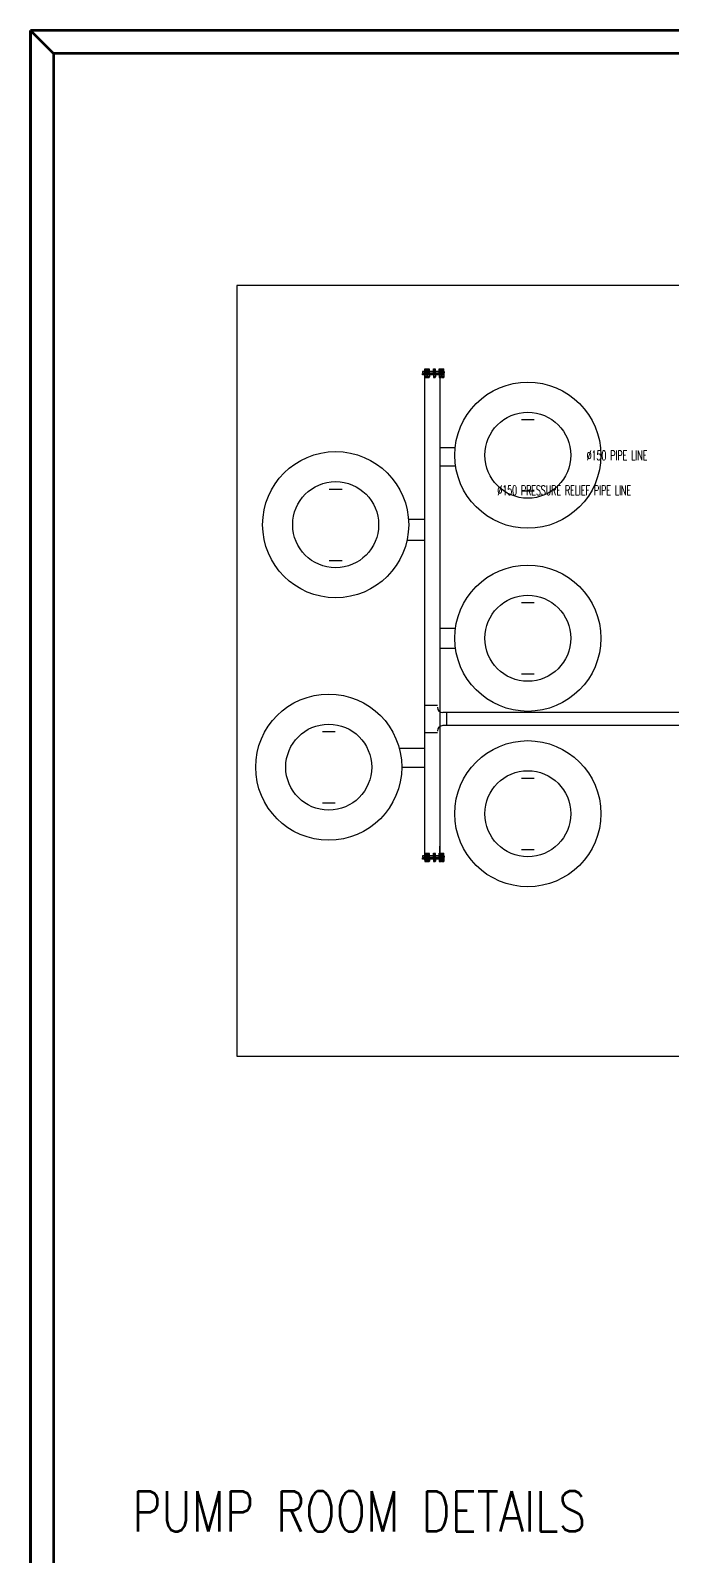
# Model space of a CAD drawing. Extents: x 846 to 947, y 375 to 797.
# Drawn here: x 846.37 to 857.65, y 414.92 to 441.73 of the extents above; entities that cross this region are included whole.
import ezdxf

# ---------------------------------------------------------------- set-up
doc = ezdxf.new("R2010")
doc.units = 0
doc.header["$MEASUREMENT"] = 0
doc.linetypes.add('PHANTOMX2-Z', pattern=[10.05, 6, -1.35, 1.35, -1.35])
doc.layers.get('0').update_dxf_attribs({"color": 252, "linetype": 'CONTINUOUS', "lineweight": 30})
for name, color, linetype in [('HV-TEXT-', 22, 'CONTINUOUS'), ('MNUTS', 11, 'CONTINUOUS'), ('PIP', 244, 'CONTINUOUS'), ('محطة المياة', 5, 'CONTINUOUS')]:
    doc.layers.add(name, color=color, linetype=linetype)
for name, color, linetype, lineweight in [('P-C-WATER', 5, 'PHANTOMX2-Z', 70), ('section', 7, 'CONTINUOUS', 35), ('text', 252, 'CONTINUOUS', 15), ('UG-BORDER', 20, 'CONTINUOUS', 80)]:
    doc.layers.add(name, color=color, linetype=linetype, lineweight=lineweight)
doc.styles.add('IBA', font='ROMANS.shx', dxfattribs={"width": 0.8, "height": 0.2})
doc.styles.add('ROMANC', font='romanc', dxfattribs={"height": 250})

# ---------------------------------------------------------------- blocks, each defined once
blk = doc.blocks.new('NUT')
at = {"layer": 'MNUTS'}
for p, q in [((-270, 0), (270, 0)), ((270, 0), (270, -194)), ((-270, 0), (-270, -194)), ((-225, -220), (-270, -194)), ((-225, -220), (225, -220)), ((-135, 0), (-135, -194)), ((135, 0), (135, -194)), ((225, -220), (270, -194))]:
    blk.add_line(p, q, dxfattribs=at)
for centre, radius, start, end in [((-202, -107), 110, 236.18895, 307.43304), ((0, 209), 425, 251.46077, 288.51142), ((202, -107), 110, 232.56696, 303.81105)]:
    blk.add_arc(centre, radius, start, end, dxfattribs=at)
blk = doc.blocks.new('A$C17E0153C')
at = {"layer": 'محطة المياة', "color": 6, "linetype": 'Continuous'}
for p, q in [((-0.471, 0.084), (-0.471, -0.084)), ((0.471, 0.084), (0.471, -0.084))]:
    blk.add_line(p, q, dxfattribs=at)
for points in [[(-0.471, 0.084), (-0.471, -0.084)], [(0.471, 0.084), (0.471, -0.084)]]:
    blk.add_lwpolyline(points, dxfattribs=at)
at = {"layer": 'محطة المياة', "color": 6, "linetype": 'Continuous', "lineweight": 30}
blk.add_circle((0, 0), 0.965, dxfattribs=at)
at = {"layer": 'محطة المياة', "color": 6, "linetype": 'Continuous'}
blk.add_circle((0, 0), 0.568, dxfattribs=at)

msp = doc.modelspace()

# ---------------------------------------------------------------- linework, layer by layer
msp.add_lwpolyline([(849.999, 423.696), (874.158, 423.696), (874.158, 437.248), (849.999, 437.248)], close=True)
at = {"layer": 'PIP', "color": 1}
for p, q in [((853.3, 435.678), (853.3, 427.142)), ((853.571, 435.678), (853.571, 427.142)), ((853.841, 434.396), (853.571, 434.396)), ((853.849, 434.07), (853.571, 434.07)), ((853.019, 433.139), (853.3, 433.139)), ((852.993, 432.772), (853.3, 432.772)), ((853.845, 431.215), (853.571, 431.215)), ((853.847, 430.865), (853.571, 430.865)), ((853.685, 429.737), (853.685, 429.509)), ((852.856, 429.111), (853.3, 429.111)), ((852.9, 428.779), (853.3, 428.779))]:
    msp.add_line(p, q, dxfattribs=at)
at = {"layer": 'section', "color": 1, "lineweight": -3}
for p, q in [((853.649, 435.733), (853.264, 435.733)), ((853.264, 435.733), (853.264, 435.71)), ((853.264, 435.71), (853.649, 435.71)), ((853.264, 435.701), (853.649, 435.701)), ((853.264, 435.678), (853.264, 435.701)), ((853.302, 435.744), (853.302, 435.742)), ((853.31, 435.747), (853.305, 435.747)), ((853.312, 435.744), (853.312, 435.742)), ((853.595, 435.706), (853.318, 435.706)), ((853.343, 435.744), (853.343, 435.742)), ((853.351, 435.747), (853.346, 435.747)), ((853.354, 435.744), (853.354, 435.742)), ((853.451, 435.744), (853.451, 435.742)), ((853.459, 435.747), (853.454, 435.747)), ((853.462, 435.744), (853.462, 435.742)), ((853.555, 435.744), (853.555, 435.742)), ((853.562, 435.747), (853.557, 435.747)), ((853.565, 435.744), (853.565, 435.742)), ((853.601, 435.744), (853.601, 435.742)), ((853.609, 435.747), (853.604, 435.747)), ((853.611, 435.744), (853.611, 435.742)), ((853.649, 435.733), (853.649, 435.71)), ((853.649, 435.678), (853.649, 435.701)), ((853.649, 435.678), (853.264, 435.678)), ((853.528, 429.862), (853.3, 429.862)), ((858.791, 429.737), (853.623, 429.737)), ((853.528, 429.384), (853.3, 429.384)), ((858.791, 429.509), (853.623, 429.509)), ((853.571, 427.219), (853.571, 427.391)), ((853.649, 427.219), (853.264, 427.219)), ((853.264, 427.219), (853.264, 427.197)), ((853.264, 427.197), (853.649, 427.197)), ((853.264, 427.187), (853.649, 427.187)), ((853.264, 427.164), (853.264, 427.187)), ((853.649, 427.164), (853.264, 427.164)), ((853.302, 427.23), (853.302, 427.228)), ((853.31, 427.233), (853.305, 427.233)), ((853.312, 427.23), (853.312, 427.228)), ((853.595, 427.192), (853.318, 427.192)), ((853.343, 427.23), (853.343, 427.228)), ((853.351, 427.233), (853.346, 427.233)), ((853.354, 427.23), (853.354, 427.228)), ((853.451, 427.23), (853.451, 427.228)), ((853.459, 427.233), (853.454, 427.233)), ((853.462, 427.23), (853.462, 427.228)), ((853.555, 427.23), (853.555, 427.228)), ((853.562, 427.233), (853.557, 427.233)), ((853.565, 427.23), (853.565, 427.228)), ((853.601, 427.23), (853.601, 427.228)), ((853.609, 427.233), (853.604, 427.233)), ((853.611, 427.23), (853.611, 427.228)), ((853.649, 427.219), (853.649, 427.197)), ((853.649, 427.164), (853.649, 427.187))]:
    msp.add_line(p, q, dxfattribs=at)
for centre, radius, start, end in [((853.305, 435.744), 0.00285, 90, 180), ((853.31, 435.744), 0.00285, 0, 90), ((853.346, 435.744), 0.00285, 90, 180), ((853.351, 435.744), 0.00285, 0, 90), ((853.454, 435.744), 0.00285, 90, 180), ((853.459, 435.744), 0.00285, 0, 90), ((853.557, 435.744), 0.00285, 90, 180), ((853.562, 435.744), 0.00285, 0, 90), ((853.604, 435.744), 0.00285, 90, 180), ((853.609, 435.744), 0.00285, 0, 90), ((853.623, 429.832), 0.095, 179.9769, 269.9769), ((853.623, 429.414), 0.095, 90, 180), ((853.305, 427.23), 0.00285, 90, 180), ((853.31, 427.23), 0.00285, 0, 90), ((853.346, 427.23), 0.00285, 90, 180), ((853.351, 427.23), 0.00285, 0, 90), ((853.454, 427.23), 0.00285, 90, 180), ((853.459, 427.23), 0.00285, 0, 90), ((853.557, 427.23), 0.00285, 90, 180), ((853.562, 427.23), 0.00285, 0, 90), ((853.604, 427.23), 0.00285, 90, 180), ((853.609, 427.23), 0.00285, 0, 90)]:
    msp.add_arc(centre, radius, start, end, dxfattribs=at)
at = {"layer": 'UG-BORDER'}
for p, q in [((942.366, 441.731), (846.366, 441.731)), ((846.366, 441.731), (846.366, 375.031)), ((846.366, 375.031), (846.366, 441.731)), ((846.366, 441.731), (846.77, 441.326)), ((941.961, 441.326), (846.77, 441.326)), ((846.77, 441.326), (846.77, 375.435))]:
    msp.add_line(p, q, dxfattribs=at)

# ---------------------------------------------------------------- block references
at = {"layer": 'P-C-WATER', "xscale": 1.331606217616695, "yscale": 1.331606217616695, "zscale": 1.331606217616695, "rotation": 90}
for p in [(855.119, 434.263), (851.737, 433.042), (855.119, 431.045), (851.615, 428.779), (855.119, 427.96)]:
    msp.add_blockref('A$C17E0153C', p, dxfattribs=at)
at = {"layer": 'section', "color": 1, "lineweight": -3, "yscale": 0.0001709999749409, "rotation": 90}
for p, xscale, zscale in [((853.307, 435.733), 0.0001709999749409, 0.0001709999749409), ((853.307, 435.678), -0.0001709999749409, 0.000171), ((853.349, 435.733), 0.0001709999749409, 0.0001709999749409), ((853.349, 435.678), -0.0001709999749409, 0.000171), ((853.457, 435.733), 0.0001709999749409, 0.0001709999749409), ((853.457, 435.678), -0.0001709999749409, 0.000171), ((853.56, 435.733), 0.0001709999749409, 0.0001709999749409), ((853.56, 435.678), -0.0001709999749409, 0.000171), ((853.606, 435.733), 0.0001709999749409, 0.0001709999749409), ((853.606, 435.678), -0.0001709999749409, 0.000171), ((853.307, 427.219), 0.0001709999749409, 0.0001709999749409), ((853.307, 427.164), -0.0001709999749409, 0.000171), ((853.349, 427.219), 0.0001709999749409, 0.0001709999749409), ((853.349, 427.164), -0.0001709999749409, 0.000171), ((853.457, 427.219), 0.0001709999749409, 0.0001709999749409), ((853.457, 427.164), -0.0001709999749409, 0.000171), ((853.56, 427.219), 0.0001709999749409, 0.0001709999749409), ((853.56, 427.164), -0.0001709999749409, 0.000171), ((853.606, 427.219), 0.0001709999749409, 0.0001709999749409), ((853.606, 427.164), -0.0001709999749409, 0.000171)]:
    msp.add_blockref('NUT', p, dxfattribs=dict(at, xscale=xscale, zscale=zscale))

# ---------------------------------------------------------------- texts
at = {"layer": 'HV-TEXT-', "style": 'ROMANC', "width": 0.59}
for s, p in [('%%C150 PIPE LINE', (856.155, 434.174, 1.259)), ('%%C150 PRESSURE RELIEF PIPE LINE', (854.584, 433.561, 1.188))]:
    msp.add_text(s, height=0.171, dxfattribs=at).set_placement(p)
at = {"layer": 'text', "color": 7, "style": 'IBA', "width": 0.8}
msp.add_text('PUMP ROOM DETAILS', height=0.71048, dxfattribs=at).set_placement((848.155, 415.338))

doc.saveas('drawing.dxf')
